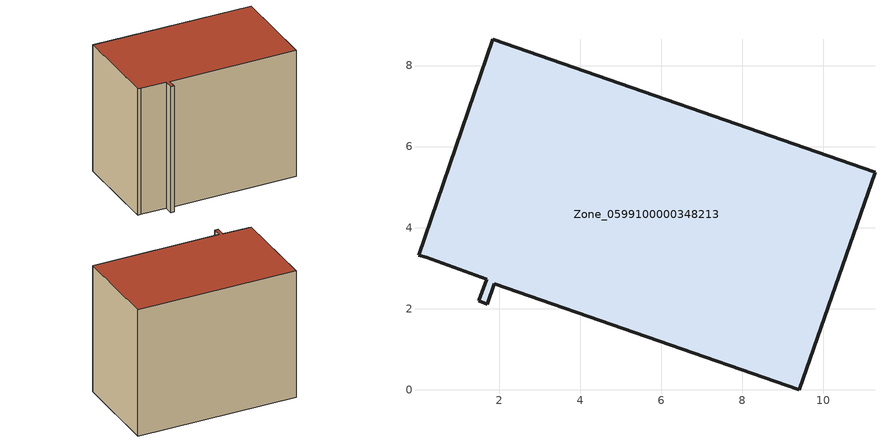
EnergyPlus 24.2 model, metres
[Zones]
Zone_0599100000348213
 floor ground (C_G): 0.2,3.26 0.01,3.32 1.84,8.65 11.28,5.36 9.41,0 1.88,2.62 1.7,2.11 1.5,2.19 1.69,2.72 z0
 wall outside (C_F): 1.5,2.19 1.7,2.11 1.88,2.62 9.41,0 11.28,5.36 1.84,8.65 0.01,3.32 0.2,3.26 1.69,2.72 1.5,2.19 z0:8.18
 roof outside (C_R): 0.01,3.32 0.2,3.26 1.69,2.72 1.5,2.19 1.7,2.11 1.88,2.62 9.41,0 11.28,5.36 1.84,8.65 z8.18
[BUILDING]
Pand.0599100000348213: North Axis=0; Terrain=City; Loads Convergence Tolerance Value=0.04; Temperature Convergence Tolerance Value=0.4; Solar Distribution=FullExterior; Maximum Number of Warmup Days=25; Minimum Number of Warmup Days=1
[Site:Location]
Rotterdam.The.Hague.AP_ZH_NLD Design_Conditions: Latitude=51.96; Longitude=4.45; Time Zone=1; Elevation=-4.5
[SITE:GROUNDTEMPERATURE:BUILDINGSURFACE]
18, 18, 18, 18, 18, 18, 18, 18, 18, 18, 18, 18
[MATERIAL] Thermal Absorptance=0.9; Solar Absorptance=0.7; Visible Absorptance=0.7
Name | Roughness | Thickness | Conductivity | Density | Specific Heat
G.TC.1992-2005 | MediumSmooth | 0.15 | 0.06 | 540 | 1210
F.TC.1992-2005 | Rough | 0.3 | 0.12 | 1920 | 840
R.TC.1992-2005 | MediumRough | 0.2 | 0.08 | 1500 | 1000
[CONSTRUCTION]
C_G: G.TC.1992-2005
C_F: F.TC.1992-2005
C_R: R.TC.1992-2005
[ZONE]
Zone_0599100000348213: Type=1; Multiplier=1; Ceiling Height=Autocalculate; Volume=Autocalculate; Floor Area=autocalculate; Part of Total Floor Area=Yes
[ZONEINFILTRATION:DESIGNFLOWRATE]
Infil_Zone_0599100000348213: Zone or ZoneList or Space or SpaceList=Zone_0599100000348213; Schedule=AlwaysOn; Design Flow Rate Calculation Method=Flow/Area; Flow Rate per Floor Area=0.0015; Constant Term Coefficient=1; Temperature Term Coefficient=0; Velocity Term Coefficient=0; Velocity Squared Term Coefficient=0
[HVACTEMPLATE:ZONE:IDEALLOADSAIRSYSTEM]
Zone_0599100000348213: Maximum Heating Supply Air Temperature=50; Minimum Cooling Supply Air Temperature=13; Maximum Heating Supply Air Humidity Ratio=0.0156; Minimum Cooling Supply Air Humidity Ratio=0.0077; Heating Limit=NoLimit; Cooling Limit=NoLimit; Dehumidification Control Type=ConstantSensibleHeatRatio; Cooling Sensible Heat Ratio=0.7; Dehumidification Setpoint=60; Humidification Control Type=None; Humidification Setpoint=30; Outdoor Air Method=None; Outdoor Air Flow Rate per Person=0.00944; Outdoor Air Flow Rate per Zone Floor Area=0; Outdoor Air Flow Rate per Zone=0; Demand Controlled Ventilation Type=None; Outdoor Air Economizer Type=NoEconomizer; Heat Recovery Type=None; Sensible Heat Recovery Effectiveness=0.7; Latent Heat Recovery Effectiveness=0.65
[ZONECONTROL:THERMOSTAT]
ThermostatControl_Zone_0599100000348213: Zone or ZoneList=Zone_0599100000348213; Control Type Schedule=DualSetpointControlType; Control 1=Thermostat_Zone_0599100000348213; Temperature Difference Between Cutout And Setpoint=0
[THERMOSTATSETPOINT:DUALSETPOINT]
Thermostat_Zone_0599100000348213: Heating Setpoint Temperature Schedule=HeatingSetpoint_Zone_0599100000348213; Cooling Setpoint Temperature Schedule=CoolingSetpoint_Zone_0599100000348213
[SCHEDULE:COMPACT]
HeatingSetpoint_Zone_0599100000348213: Through: 12/31, For: AllDays, Until: 24:00, 21
CoolingSetpoint_Zone_0599100000348213: Through: 12/31, For: AllDays, Until: 24:00, 24
DualSetpointControlType: Through: 12/31, For: AllDays, Until: 24:00, 4
AlwaysOn: Through: 12/31, For: AllDays, Until: 24:00, 1
